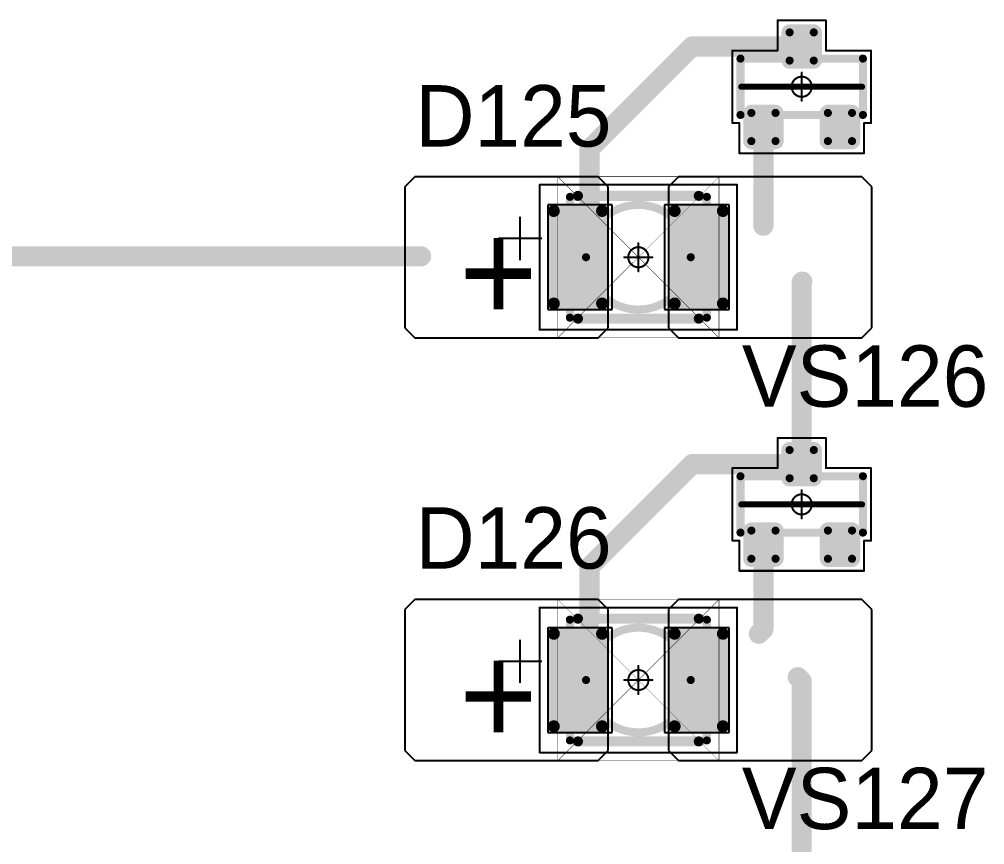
# Model space of a CAD drawing. Header units: millimetres. Extents: x 0 to 1769, y 431 to 1001.
# Drawn here: x 1671.07 to 1695.04, y 516.44 to 536.94 of the extents above; entities that cross this region are included whole.
import ezdxf

# ---------------------------------------------------------------- set-up
doc = ezdxf.new("R2010")
doc.units = ezdxf.units.MM
for name, color, linetype in [('Mechanical13', 56, 'Continuous'), ('Mechanical15', 56, 'Continuous'), ('Mechanical9', 56, 'Continuous'), ('TopLayer', 1, 'Continuous'), ('TopOverlay', 2, 'Continuous'), ('TopPaste', 8, 'Continuous'), ('TopSolder', 216, 'Continuous')]:
    doc.layers.add(name, color=color, linetype=linetype)

# ---------------------------------------------------------------- blocks, each defined once
blk = doc.blocks.new('SOT23_13')
at = {"layer": 'Mechanical13', "const_width": 0.2}
for points in [[(-0.7, 1.52), (-0.7, -1.52)], [(-0.7, 1.52), (0.7, 1.52)], [(0.7, 1.52), (0.7, -1.52)], [(-0.7, -1.52), (0.7, -1.52)]]:
    blk.add_lwpolyline(points, dxfattribs=at)
at = {"layer": 'Mechanical13', "const_width": 0.1}
for points in [[(-0.75, 1.52, 1), (-0.65, 1.52, 1)], [(-0.75, 1.52, 1), (-0.65, 1.52, 1)], [(0.65, 1.52, 1), (0.75, 1.52, 1)], [(0.65, 1.52, 1), (0.75, 1.52, 1)], [(-0.75, -1.52, 1), (-0.65, -1.52, 1)], [(-0.75, -1.52, 1), (-0.65, -1.52, 1)], [(0.65, -1.52, 1), (0.75, -1.52, 1)], [(0.65, -1.52, 1), (0.75, -1.52, 1)]]:
    blk.add_lwpolyline(points, format="xyb", close=True, dxfattribs=at)
at = {"layer": 'Mechanical15', "const_width": 0.05}
for points in [[(-0.9, 1.72), (0.9, 1.72)], [(-0.9, 1.72), (-0.9, 1.55)], [(0.9, 1.72), (0.9, 0.6)], [(-1.65, 1.55), (-0.9, 1.55)], [(-1.65, 1.55), (-1.65, -1.55)], [(0.9, 0.6), (1.65, 0.6)], [(1.65, 0.6), (1.65, -0.6)], [(0, 0.35), (0, -0.35)], [(-0.35, 0), (0.35, 0)], [(0.9, -0.6), (0.9, -1.72)], [(0.9, -0.6), (1.65, -0.6)], [(-1.65, -1.55), (-0.9, -1.55)], [(-0.9, -1.55), (-0.9, -1.72)], [(-0.9, -1.72), (0.9, -1.72)]]:
    blk.add_lwpolyline(points, dxfattribs=at)
at = {"layer": 'Mechanical15'}
for points, const_width in [([(-0.913, 1.72, 1), (-0.888, 1.72, 1)], 0.025), ([(-0.913, 1.72, 1), (-0.888, 1.72, 1)], 0.025), ([(0.888, 1.72, 1), (0.913, 1.72, 1)], 0.025), ([(0.888, 1.72, 1), (0.913, 1.72, 1)], 0.025), ([(-1.662, 1.55, 1), (-1.637, 1.55, 1)], 0.025), ([(-1.662, 1.55, 1), (-1.637, 1.55, 1)], 0.025), ([(-0.913, 1.55, 1), (-0.888, 1.55, 1)], 0.025), ([(-0.913, 1.55, 1), (-0.888, 1.55, 1)], 0.025), ([(0.888, 0.6, 1), (0.913, 0.6, 1)], 0.025), ([(0.888, 0.6, 1), (0.913, 0.6, 1)], 0.025), ([(1.637, 0.6, 1), (1.662, 0.6, 1)], 0.025), ([(1.637, 0.6, 1), (1.662, 0.6, 1)], 0.025), ([(0.25, 0, 1), (-0.25, 0, 1)], 0.05), ([(-0.012, 0.35, 1), (0.012, 0.35, 1)], 0.025), ([(-0.362, 0, 1), (-0.337, 0, 1)], 0.025), ([(-0.262, 0, 1), (-0.238, 0, 1)], 0.025), ([(0.238, 0, 1), (0.262, 0, 1)], 0.025), ([(0.337, 0, 1), (0.362, 0, 1)], 0.025), ([(-0.012, -0.35, 1), (0.012, -0.35, 1)], 0.025), ([(0.888, -0.6, 1), (0.913, -0.6, 1)], 0.025), ([(0.888, -0.6, 1), (0.913, -0.6, 1)], 0.025), ([(1.637, -0.6, 1), (1.662, -0.6, 1)], 0.025), ([(1.637, -0.6, 1), (1.662, -0.6, 1)], 0.025), ([(-1.662, -1.55, 1), (-1.637, -1.55, 1)], 0.025), ([(-1.662, -1.55, 1), (-1.637, -1.55, 1)], 0.025), ([(-0.913, -1.55, 1), (-0.888, -1.55, 1)], 0.025), ([(-0.913, -1.55, 1), (-0.888, -1.55, 1)], 0.025), ([(-0.913, -1.72, 1), (-0.888, -1.72, 1)], 0.025), ([(-0.913, -1.72, 1), (-0.888, -1.72, 1)], 0.025), ([(0.888, -1.72, 1), (0.913, -1.72, 1)], 0.025), ([(0.888, -1.72, 1), (0.913, -1.72, 1)], 0.025)]:
    blk.add_lwpolyline(points, format="xyb", close=True, dxfattribs=dict(at, const_width=const_width))
at = {"layer": 'TopLayer', "const_width": 0.1}
for points in [[(-1.4, 1.25, 1), (-1.3, 1.25, 1)], [(-0.7, 1.25, 1), (-0.6, 1.25, 1)], [(-1.4, 0.65, 1), (-1.3, 0.65, 1)], [(-0.7, 0.65, 1), (-0.6, 0.65, 1)], [(0.6, 0.3, 1), (0.7, 0.3, 1)], [(1.3, 0.3, 1), (1.4, 0.3, 1)], [(0.6, -0.3, 1), (0.7, -0.3, 1)], [(1.3, -0.3, 1), (1.4, -0.3, 1)], [(-1.4, -0.65, 1), (-1.3, -0.65, 1)], [(-0.7, -0.65, 1), (-0.6, -0.65, 1)], [(-1.4, -1.25, 1), (-1.3, -1.25, 1)], [(-0.7, -1.25, 1), (-0.6, -1.25, 1)]]:
    blk.add_lwpolyline(points, format="xyb", close=True, dxfattribs=at)
at = {"layer": 'TopLayer'}
for points in [[(-1.45, 1.25), (-1.45, 0.65), (-0.55, 1.25), (-0.55, 0.65)], [(-1.35, 1.35), (-1.35, 0.55), (-0.65, 1.35), (-0.65, 0.55)], [(0.55, 0.3), (0.55, -0.3), (1.45, 0.3), (1.45, -0.3)], [(0.65, 0.4), (0.65, -0.4), (1.35, 0.4), (1.35, -0.4)], [(-1.45, -0.65), (-1.45, -1.25), (-0.55, -0.65), (-0.55, -1.25)], [(-1.35, -0.55), (-1.35, -1.35), (-0.65, -0.55), (-0.65, -1.35)]]:
    blk.add_solid(points, dxfattribs=at)
at = {"layer": 'TopOverlay', "const_width": 0.15}
blk.add_lwpolyline([(0, 1.5), (0, -1.5)], dxfattribs=at)
at = {"layer": 'TopOverlay', "const_width": 0.075}
for points in [[(-0.038, 1.5, 1), (0.038, 1.5, 1)], [(-0.038, -1.5, 1), (0.038, -1.5, 1)]]:
    blk.add_lwpolyline(points, format="xyb", close=True, dxfattribs=at)
at = {"layer": 'TopPaste', "const_width": 0.075}
for points in [[(-1.387, 1.25, 1), (-1.313, 1.25, 1)], [(-0.687, 1.25, 1), (-0.613, 1.25, 1)], [(-1.387, 0.65, 1), (-1.313, 0.65, 1)], [(-0.687, 0.65, 1), (-0.613, 0.65, 1)], [(0.613, 0.3, 1), (0.687, 0.3, 1)], [(1.313, 0.3, 1), (1.387, 0.3, 1)], [(0.613, -0.3, 1), (0.687, -0.3, 1)], [(1.313, -0.3, 1), (1.387, -0.3, 1)], [(-1.387, -0.65, 1), (-1.313, -0.65, 1)], [(-0.687, -0.65, 1), (-0.613, -0.65, 1)], [(-1.387, -1.25, 1), (-1.313, -1.25, 1)], [(-0.687, -1.25, 1), (-0.613, -1.25, 1)]]:
    blk.add_lwpolyline(points, format="xyb", close=True, dxfattribs=at)
at = {"layer": 'TopPaste'}
for points in [[(-1.425, 1.25), (-1.425, 0.65), (-0.575, 1.25), (-0.575, 0.65)], [(-1.35, 1.325), (-1.35, 0.575), (-0.65, 1.325), (-0.65, 0.575)], [(0.575, 0.3), (0.575, -0.3), (1.425, 0.3), (1.425, -0.3)], [(0.65, 0.375), (0.65, -0.375), (1.35, 0.375), (1.35, -0.375)], [(-1.425, -0.65), (-1.425, -1.25), (-0.575, -0.65), (-0.575, -1.25)], [(-1.35, -0.575), (-1.35, -1.325), (-0.65, -0.575), (-0.65, -1.325)]]:
    blk.add_solid(points, dxfattribs=at)
at = {"layer": 'TopSolder', "const_width": 0.202}
for points in [[(-1.451, 1.25, 1), (-1.249, 1.25, 1)], [(-0.751, 1.25, 1), (-0.549, 1.25, 1)], [(-1.451, 0.65, 1), (-1.249, 0.65, 1)], [(-0.751, 0.65, 1), (-0.549, 0.65, 1)], [(0.549, 0.3, 1), (0.751, 0.3, 1)], [(1.249, 0.3, 1), (1.451, 0.3, 1)], [(0.549, -0.3, 1), (0.751, -0.3, 1)], [(1.249, -0.3, 1), (1.451, -0.3, 1)], [(-1.451, -0.65, 1), (-1.249, -0.65, 1)], [(-0.751, -0.65, 1), (-0.549, -0.65, 1)], [(-1.451, -1.25, 1), (-1.249, -1.25, 1)], [(-0.751, -1.25, 1), (-0.549, -1.25, 1)]]:
    blk.add_lwpolyline(points, format="xyb", close=True, dxfattribs=at)
at = {"layer": 'TopSolder'}
for points in [[(-1.35, 1.452), (-1.35, 0.448), (-0.65, 1.452), (-0.65, 0.448)], [(-1.552, 1.25), (-1.552, 0.65), (-0.448, 1.25), (-0.448, 0.65)], [(0.65, 0.502), (0.65, -0.502), (1.35, 0.502), (1.35, -0.502)], [(0.448, 0.3), (0.448, -0.3), (1.552, 0.3), (1.552, -0.3)], [(-1.35, -0.448), (-1.35, -1.452), (-0.65, -0.448), (-0.65, -1.452)], [(-1.552, -0.65), (-1.552, -1.25), (-0.448, -0.65), (-0.448, -1.25)]]:
    blk.add_solid(points, dxfattribs=at)
blk = doc.blocks.new('SOT23_14')
at = {"layer": 'Mechanical13', "const_width": 0.2}
for points in [[(-0.7, 1.52), (-0.7, -1.52)], [(-0.7, 1.52), (0.7, 1.52)], [(0.7, 1.52), (0.7, -1.52)], [(-0.7, -1.52), (0.7, -1.52)]]:
    blk.add_lwpolyline(points, dxfattribs=at)
at = {"layer": 'Mechanical13', "const_width": 0.1}
for points in [[(-0.75, 1.52, 1), (-0.65, 1.52, 1)], [(-0.75, 1.52, 1), (-0.65, 1.52, 1)], [(0.65, 1.52, 1), (0.75, 1.52, 1)], [(0.65, 1.52, 1), (0.75, 1.52, 1)], [(-0.75, -1.52, 1), (-0.65, -1.52, 1)], [(-0.75, -1.52, 1), (-0.65, -1.52, 1)], [(0.65, -1.52, 1), (0.75, -1.52, 1)], [(0.65, -1.52, 1), (0.75, -1.52, 1)]]:
    blk.add_lwpolyline(points, format="xyb", close=True, dxfattribs=at)
at = {"layer": 'Mechanical15', "const_width": 0.05}
for points in [[(-0.9, 1.72), (0.9, 1.72)], [(-0.9, 1.72), (-0.9, 1.55)], [(0.9, 1.72), (0.9, 0.6)], [(-1.65, 1.55), (-0.9, 1.55)], [(-1.65, 1.55), (-1.65, -1.55)], [(0.9, 0.6), (1.65, 0.6)], [(1.65, 0.6), (1.65, -0.6)], [(0, 0.35), (0, -0.35)], [(-0.35, 0), (0.35, 0)], [(0.9, -0.6), (0.9, -1.72)], [(0.9, -0.6), (1.65, -0.6)], [(-1.65, -1.55), (-0.9, -1.55)], [(-0.9, -1.55), (-0.9, -1.72)], [(-0.9, -1.72), (0.9, -1.72)]]:
    blk.add_lwpolyline(points, dxfattribs=at)
at = {"layer": 'Mechanical15'}
for points, const_width in [([(-0.913, 1.72, 1), (-0.888, 1.72, 1)], 0.025), ([(-0.913, 1.72, 1), (-0.888, 1.72, 1)], 0.025), ([(0.888, 1.72, 1), (0.913, 1.72, 1)], 0.025), ([(0.888, 1.72, 1), (0.913, 1.72, 1)], 0.025), ([(-1.662, 1.55, 1), (-1.637, 1.55, 1)], 0.025), ([(-1.662, 1.55, 1), (-1.637, 1.55, 1)], 0.025), ([(-0.913, 1.55, 1), (-0.888, 1.55, 1)], 0.025), ([(-0.913, 1.55, 1), (-0.888, 1.55, 1)], 0.025), ([(0.888, 0.6, 1), (0.913, 0.6, 1)], 0.025), ([(0.888, 0.6, 1), (0.913, 0.6, 1)], 0.025), ([(1.637, 0.6, 1), (1.662, 0.6, 1)], 0.025), ([(1.637, 0.6, 1), (1.662, 0.6, 1)], 0.025), ([(0.25, 0, 1), (-0.25, 0, 1)], 0.05), ([(-0.012, 0.35, 1), (0.012, 0.35, 1)], 0.025), ([(-0.362, 0, 1), (-0.337, 0, 1)], 0.025), ([(-0.262, 0, 1), (-0.238, 0, 1)], 0.025), ([(0.238, 0, 1), (0.262, 0, 1)], 0.025), ([(0.337, 0, 1), (0.362, 0, 1)], 0.025), ([(-0.012, -0.35, 1), (0.012, -0.35, 1)], 0.025), ([(0.888, -0.6, 1), (0.913, -0.6, 1)], 0.025), ([(0.888, -0.6, 1), (0.913, -0.6, 1)], 0.025), ([(1.637, -0.6, 1), (1.662, -0.6, 1)], 0.025), ([(1.637, -0.6, 1), (1.662, -0.6, 1)], 0.025), ([(-1.662, -1.55, 1), (-1.637, -1.55, 1)], 0.025), ([(-1.662, -1.55, 1), (-1.637, -1.55, 1)], 0.025), ([(-0.913, -1.55, 1), (-0.888, -1.55, 1)], 0.025), ([(-0.913, -1.55, 1), (-0.888, -1.55, 1)], 0.025), ([(-0.913, -1.72, 1), (-0.888, -1.72, 1)], 0.025), ([(-0.913, -1.72, 1), (-0.888, -1.72, 1)], 0.025), ([(0.888, -1.72, 1), (0.913, -1.72, 1)], 0.025), ([(0.888, -1.72, 1), (0.913, -1.72, 1)], 0.025)]:
    blk.add_lwpolyline(points, format="xyb", close=True, dxfattribs=dict(at, const_width=const_width))
at = {"layer": 'TopLayer', "const_width": 0.1}
for points in [[(-1.4, 1.25, 1), (-1.3, 1.25, 1)], [(-0.7, 1.25, 1), (-0.6, 1.25, 1)], [(-1.4, 0.65, 1), (-1.3, 0.65, 1)], [(-0.7, 0.65, 1), (-0.6, 0.65, 1)], [(0.6, 0.3, 1), (0.7, 0.3, 1)], [(1.3, 0.3, 1), (1.4, 0.3, 1)], [(0.6, -0.3, 1), (0.7, -0.3, 1)], [(1.3, -0.3, 1), (1.4, -0.3, 1)], [(-1.4, -0.65, 1), (-1.3, -0.65, 1)], [(-0.7, -0.65, 1), (-0.6, -0.65, 1)], [(-1.4, -1.25, 1), (-1.3, -1.25, 1)], [(-0.7, -1.25, 1), (-0.6, -1.25, 1)]]:
    blk.add_lwpolyline(points, format="xyb", close=True, dxfattribs=at)
at = {"layer": 'TopLayer'}
for points in [[(-1.45, 1.25), (-1.45, 0.65), (-0.55, 1.25), (-0.55, 0.65)], [(-1.35, 1.35), (-1.35, 0.55), (-0.65, 1.35), (-0.65, 0.55)], [(0.55, 0.3), (0.55, -0.3), (1.45, 0.3), (1.45, -0.3)], [(0.65, 0.4), (0.65, -0.4), (1.35, 0.4), (1.35, -0.4)], [(-1.45, -0.65), (-1.45, -1.25), (-0.55, -0.65), (-0.55, -1.25)], [(-1.35, -0.55), (-1.35, -1.35), (-0.65, -0.55), (-0.65, -1.35)]]:
    blk.add_solid(points, dxfattribs=at)
at = {"layer": 'TopOverlay', "const_width": 0.15}
blk.add_lwpolyline([(0, 1.5), (0, -1.5)], dxfattribs=at)
at = {"layer": 'TopOverlay', "const_width": 0.075}
for points in [[(-0.038, 1.5, 1), (0.038, 1.5, 1)], [(-0.038, -1.5, 1), (0.038, -1.5, 1)]]:
    blk.add_lwpolyline(points, format="xyb", close=True, dxfattribs=at)
at = {"layer": 'TopPaste', "const_width": 0.075}
for points in [[(-1.387, 1.25, 1), (-1.313, 1.25, 1)], [(-0.687, 1.25, 1), (-0.613, 1.25, 1)], [(-1.387, 0.65, 1), (-1.313, 0.65, 1)], [(-0.687, 0.65, 1), (-0.613, 0.65, 1)], [(0.613, 0.3, 1), (0.687, 0.3, 1)], [(1.313, 0.3, 1), (1.387, 0.3, 1)], [(0.613, -0.3, 1), (0.687, -0.3, 1)], [(1.313, -0.3, 1), (1.387, -0.3, 1)], [(-1.387, -0.65, 1), (-1.313, -0.65, 1)], [(-0.687, -0.65, 1), (-0.613, -0.65, 1)], [(-1.387, -1.25, 1), (-1.313, -1.25, 1)], [(-0.687, -1.25, 1), (-0.613, -1.25, 1)]]:
    blk.add_lwpolyline(points, format="xyb", close=True, dxfattribs=at)
at = {"layer": 'TopPaste'}
for points in [[(-1.425, 1.25), (-1.425, 0.65), (-0.575, 1.25), (-0.575, 0.65)], [(-1.35, 1.325), (-1.35, 0.575), (-0.65, 1.325), (-0.65, 0.575)], [(0.575, 0.3), (0.575, -0.3), (1.425, 0.3), (1.425, -0.3)], [(0.65, 0.375), (0.65, -0.375), (1.35, 0.375), (1.35, -0.375)], [(-1.425, -0.65), (-1.425, -1.25), (-0.575, -0.65), (-0.575, -1.25)], [(-1.35, -0.575), (-1.35, -1.325), (-0.65, -0.575), (-0.65, -1.325)]]:
    blk.add_solid(points, dxfattribs=at)
at = {"layer": 'TopSolder', "const_width": 0.202}
for points in [[(-1.451, 1.25, 1), (-1.249, 1.25, 1)], [(-0.751, 1.25, 1), (-0.549, 1.25, 1)], [(-1.451, 0.65, 1), (-1.249, 0.65, 1)], [(-0.751, 0.65, 1), (-0.549, 0.65, 1)], [(0.549, 0.3, 1), (0.751, 0.3, 1)], [(1.249, 0.3, 1), (1.451, 0.3, 1)], [(0.549, -0.3, 1), (0.751, -0.3, 1)], [(1.249, -0.3, 1), (1.451, -0.3, 1)], [(-1.451, -0.65, 1), (-1.249, -0.65, 1)], [(-0.751, -0.65, 1), (-0.549, -0.65, 1)], [(-1.451, -1.25, 1), (-1.249, -1.25, 1)], [(-0.751, -1.25, 1), (-0.549, -1.25, 1)]]:
    blk.add_lwpolyline(points, format="xyb", close=True, dxfattribs=at)
at = {"layer": 'TopSolder'}
for points in [[(-1.35, 1.452), (-1.35, 0.448), (-0.65, 1.452), (-0.65, 0.448)], [(-1.552, 1.25), (-1.552, 0.65), (-0.448, 1.25), (-0.448, 0.65)], [(0.65, 0.502), (0.65, -0.502), (1.35, 0.502), (1.35, -0.502)], [(0.448, 0.3), (0.448, -0.3), (1.552, 0.3), (1.552, -0.3)], [(-1.35, -0.448), (-1.35, -1.452), (-0.65, -0.448), (-0.65, -1.452)], [(-1.552, -0.65), (-1.552, -1.25), (-0.448, -0.65), (-0.448, -1.25)]]:
    blk.add_solid(points, dxfattribs=at)
blk = doc.blocks.new('T66G_201')
at = {"layer": 'Mechanical13'}
for p, q in [((2.936, 0.071), (2.936, -1)), ((2.4, -0.464), (3.471, -0.464))]:
    blk.add_line(p, q, dxfattribs=at)
at = {"layer": 'Mechanical13', "const_width": 0.2}
for points in [[(1.7, 1.5), (-1.7, 1.5)], [(-1.7, 1.5), (-1.7, -1.5)], [(1.7, 1.5), (1.7, -1.5)], [(1.7, -1.5), (-1.7, -1.5)]]:
    blk.add_lwpolyline(points, dxfattribs=at)
at = {"layer": 'Mechanical13'}
for points, const_width in [([(-1.75, 1.5, 1), (-1.65, 1.5, 1)], 0.1), ([(-1.75, 1.5, 1), (-1.65, 1.5, 1)], 0.1), ([(1.65, 1.5, 1), (1.75, 1.5, 1)], 0.1), ([(1.65, 1.5, 1), (1.75, 1.5, 1)], 0.1), ([(1.3, 0, 1), (-1.3, 0, 1)], 0.2), ([(-1.35, 0, 1), (-1.25, 0, 1)], 0.1), ([(1.25, 0, 1), (1.35, 0, 1)], 0.1), ([(-1.75, -1.5, 1), (-1.65, -1.5, 1)], 0.1), ([(-1.75, -1.5, 1), (-1.65, -1.5, 1)], 0.1), ([(1.65, -1.5, 1), (1.75, -1.5, 1)], 0.1), ([(1.65, -1.5, 1), (1.75, -1.5, 1)], 0.1)]:
    blk.add_lwpolyline(points, format="xyb", close=True, dxfattribs=dict(at, const_width=const_width))
at = {"layer": 'Mechanical15', "const_width": 0.05}
for points in [[(-2.45, 1.8), (-2.45, -1.8)], [(2.45, 1.8), (-2.45, 1.8)], [(2.45, 1.8), (2.45, -1.8)], [(0, 0.35), (0, -0.35)], [(0.35, 0), (-0.35, 0)], [(2.45, -1.8), (-2.45, -1.8)]]:
    blk.add_lwpolyline(points, dxfattribs=at)
at = {"layer": 'Mechanical15'}
for points, const_width in [([(-2.462, 1.8, 1), (-2.438, 1.8, 1)], 0.025), ([(-2.462, 1.8, 1), (-2.438, 1.8, 1)], 0.025), ([(2.438, 1.8, 1), (2.462, 1.8, 1)], 0.025), ([(2.438, 1.8, 1), (2.462, 1.8, 1)], 0.025), ([(0.25, 0, 1), (-0.25, 0, 1)], 0.05), ([(-0.012, 0.35, 1), (0.012, 0.35, 1)], 0.025), ([(-0.362, 0, 1), (-0.337, 0, 1)], 0.025), ([(-0.262, 0, 1), (-0.238, 0, 1)], 0.025), ([(0.238, 0, 1), (0.262, 0, 1)], 0.025), ([(0.337, 0, 1), (0.362, 0, 1)], 0.025), ([(-0.012, -0.35, 1), (0.012, -0.35, 1)], 0.025), ([(-2.462, -1.8, 1), (-2.438, -1.8, 1)], 0.025), ([(-2.462, -1.8, 1), (-2.438, -1.8, 1)], 0.025), ([(2.438, -1.8, 1), (2.462, -1.8, 1)], 0.025), ([(2.438, -1.8, 1), (2.462, -1.8, 1)], 0.025)]:
    blk.add_lwpolyline(points, format="xyb", close=True, dxfattribs=dict(at, const_width=const_width))
at = {"layer": 'TopLayer'}
for p, q in [((-5.55, 2), (-5.8, 1.75)), ((-1, 2), (-5.55, 2)), ((-0.75, 1.75), (-1, 2)), ((1, 2), (0.75, 1.75)), ((5.55, 2), (1, 2)), ((5.8, 1.75), (5.55, 2)), ((-5.8, 1.75), (-5.8, -1.75)), ((-0.75, -1.75), (-0.75, 1.75)), ((0.75, 1.75), (0.75, -1.75)), ((5.8, -1.75), (5.8, 1.75)), ((-5.8, -1.75), (-5.55, -2)), ((-1, -2), (-0.75, -1.75)), ((0.75, -1.75), (1, -2)), ((5.55, -2), (5.8, -1.75)), ((-5.55, -2), (-1, -2)), ((1, -2), (5.55, -2))]:
    blk.add_line(p, q, dxfattribs=at)
at = {"layer": 'TopLayer', "const_width": 0.15}
for points in [[(-2.175, 1.15, 1), (-2.025, 1.15, 1)], [(-0.975, 1.15, 1), (-0.825, 1.15, 1)], [(0.825, 1.15, 1), (0.975, 1.15, 1)], [(2.025, 1.15, 1), (2.175, 1.15, 1)], [(-2.175, -1.15, 1), (-2.025, -1.15, 1)], [(-0.975, -1.15, 1), (-0.825, -1.15, 1)], [(0.825, -1.15, 1), (0.975, -1.15, 1)], [(2.025, -1.15, 1), (2.175, -1.15, 1)]]:
    blk.add_lwpolyline(points, format="xyb", close=True, dxfattribs=at)
at = {"layer": 'TopLayer'}
for points in [[(-0.9, 1.3), (-2.1, 1.3), (-0.9, -1.3), (-2.1, -1.3)], [(2.1, 1.3), (0.9, 1.3), (2.1, -1.3), (0.9, -1.3)], [(-0.75, 1.15), (-2.25, 1.15), (-0.75, -1.15), (-2.25, -1.15)], [(2.25, 1.15), (0.75, 1.15), (2.25, -1.15), (0.75, -1.15)]]:
    blk.add_solid(points, dxfattribs=at)
at = {"layer": 'TopOverlay', "const_width": 0.25}
for points in [[(1.5, 1.525), (-1.5, 1.525)], [(1.5, -1.525), (-1.5, -1.525)]]:
    blk.add_lwpolyline(points, dxfattribs=at)
at = {"layer": 'TopOverlay', "const_width": 0.125}
for points in [[(-1.562, 1.525, 1), (-1.438, 1.525, 1)], [(1.438, 1.525, 1), (1.562, 1.525, 1)], [(-1.562, -1.525, 1), (-1.438, -1.525, 1)], [(1.438, -1.525, 1), (1.562, -1.525, 1)]]:
    blk.add_lwpolyline(points, format="xyb", close=True, dxfattribs=at)
at = {"layer": 'TopPaste', "const_width": 0.125}
for points in [[(-2.163, 1.15, 1), (-2.038, 1.15, 1)], [(-0.963, 1.15, 1), (-0.838, 1.15, 1)], [(0.838, 1.15, 1), (0.963, 1.15, 1)], [(2.038, 1.15, 1), (2.163, 1.15, 1)], [(-2.163, -1.15, 1), (-2.038, -1.15, 1)], [(-0.963, -1.15, 1), (-0.838, -1.15, 1)], [(0.838, -1.15, 1), (0.963, -1.15, 1)], [(2.038, -1.15, 1), (2.163, -1.15, 1)]]:
    blk.add_lwpolyline(points, format="xyb", close=True, dxfattribs=at)
at = {"layer": 'TopPaste'}
for points in [[(-0.9, 1.275), (-2.1, 1.275), (-0.9, -1.275), (-2.1, -1.275)], [(2.1, 1.275), (0.9, 1.275), (2.1, -1.275), (0.9, -1.275)], [(-0.775, 1.15), (-2.225, 1.15), (-0.775, -1.15), (-2.225, -1.15)], [(2.225, 1.15), (0.775, 1.15), (2.225, -1.15), (0.775, -1.15)]]:
    blk.add_solid(points, dxfattribs=at)
at = {"layer": 'TopSolder'}
for p, q in [((-2.25, 1.3), (-2.25, -1.3)), ((-0.65, 1.3), (-2.25, 1.3)), ((-0.65, -1.3), (-0.65, 1.3)), ((0.65, 1.3), (0.65, -1.3)), ((2.25, 1.3), (0.65, 1.3)), ((2.25, -1.3), (2.25, 1.3)), ((-2.25, -1.3), (-0.65, -1.3)), ((0.65, -1.3), (2.25, -1.3))]:
    blk.add_line(p, q, dxfattribs=at)
at = {"layer": 'TopOverlay'}
blk.add_text('+', height=2.5, dxfattribs=at).set_placement((2.5, -0.8))
blk = doc.blocks.new('T66G_202')
at = {"layer": 'Mechanical13'}
for p, q in [((2.936, 0.071), (2.936, -1)), ((2.4, -0.464), (3.471, -0.464))]:
    blk.add_line(p, q, dxfattribs=at)
at = {"layer": 'Mechanical13', "const_width": 0.2}
for points in [[(1.7, 1.5), (-1.7, 1.5)], [(-1.7, 1.5), (-1.7, -1.5)], [(1.7, 1.5), (1.7, -1.5)], [(1.7, -1.5), (-1.7, -1.5)]]:
    blk.add_lwpolyline(points, dxfattribs=at)
at = {"layer": 'Mechanical13'}
for points, const_width in [([(-1.75, 1.5, 1), (-1.65, 1.5, 1)], 0.1), ([(-1.75, 1.5, 1), (-1.65, 1.5, 1)], 0.1), ([(1.65, 1.5, 1), (1.75, 1.5, 1)], 0.1), ([(1.65, 1.5, 1), (1.75, 1.5, 1)], 0.1), ([(1.3, 0, 1), (-1.3, 0, 1)], 0.2), ([(-1.35, 0, 1), (-1.25, 0, 1)], 0.1), ([(1.25, 0, 1), (1.35, 0, 1)], 0.1), ([(-1.75, -1.5, 1), (-1.65, -1.5, 1)], 0.1), ([(-1.75, -1.5, 1), (-1.65, -1.5, 1)], 0.1), ([(1.65, -1.5, 1), (1.75, -1.5, 1)], 0.1), ([(1.65, -1.5, 1), (1.75, -1.5, 1)], 0.1)]:
    blk.add_lwpolyline(points, format="xyb", close=True, dxfattribs=dict(at, const_width=const_width))
at = {"layer": 'Mechanical15', "const_width": 0.05}
for points in [[(-2.45, 1.8), (-2.45, -1.8)], [(2.45, 1.8), (-2.45, 1.8)], [(2.45, 1.8), (2.45, -1.8)], [(0, 0.35), (0, -0.35)], [(0.35, 0), (-0.35, 0)], [(2.45, -1.8), (-2.45, -1.8)]]:
    blk.add_lwpolyline(points, dxfattribs=at)
at = {"layer": 'Mechanical15'}
for points, const_width in [([(-2.462, 1.8, 1), (-2.438, 1.8, 1)], 0.025), ([(-2.462, 1.8, 1), (-2.438, 1.8, 1)], 0.025), ([(2.438, 1.8, 1), (2.462, 1.8, 1)], 0.025), ([(2.438, 1.8, 1), (2.462, 1.8, 1)], 0.025), ([(0.25, 0, 1), (-0.25, 0, 1)], 0.05), ([(-0.012, 0.35, 1), (0.012, 0.35, 1)], 0.025), ([(-0.362, 0, 1), (-0.337, 0, 1)], 0.025), ([(-0.262, 0, 1), (-0.238, 0, 1)], 0.025), ([(0.238, 0, 1), (0.262, 0, 1)], 0.025), ([(0.337, 0, 1), (0.362, 0, 1)], 0.025), ([(-0.012, -0.35, 1), (0.012, -0.35, 1)], 0.025), ([(-2.462, -1.8, 1), (-2.438, -1.8, 1)], 0.025), ([(-2.462, -1.8, 1), (-2.438, -1.8, 1)], 0.025), ([(2.438, -1.8, 1), (2.462, -1.8, 1)], 0.025), ([(2.438, -1.8, 1), (2.462, -1.8, 1)], 0.025)]:
    blk.add_lwpolyline(points, format="xyb", close=True, dxfattribs=dict(at, const_width=const_width))
at = {"layer": 'TopLayer'}
for p, q in [((-5.55, 2), (-5.8, 1.75)), ((-1, 2), (-5.55, 2)), ((-0.75, 1.75), (-1, 2)), ((1, 2), (0.75, 1.75)), ((5.55, 2), (1, 2)), ((5.8, 1.75), (5.55, 2)), ((-5.8, 1.75), (-5.8, -1.75)), ((-0.75, -1.75), (-0.75, 1.75)), ((0.75, 1.75), (0.75, -1.75)), ((5.8, -1.75), (5.8, 1.75)), ((-5.8, -1.75), (-5.55, -2)), ((-1, -2), (-0.75, -1.75)), ((0.75, -1.75), (1, -2)), ((5.55, -2), (5.8, -1.75)), ((-5.55, -2), (-1, -2)), ((1, -2), (5.55, -2))]:
    blk.add_line(p, q, dxfattribs=at)
at = {"layer": 'TopLayer', "const_width": 0.15}
for points in [[(-2.175, 1.15, 1), (-2.025, 1.15, 1)], [(-0.975, 1.15, 1), (-0.825, 1.15, 1)], [(0.825, 1.15, 1), (0.975, 1.15, 1)], [(2.025, 1.15, 1), (2.175, 1.15, 1)], [(-2.175, -1.15, 1), (-2.025, -1.15, 1)], [(-0.975, -1.15, 1), (-0.825, -1.15, 1)], [(0.825, -1.15, 1), (0.975, -1.15, 1)], [(2.025, -1.15, 1), (2.175, -1.15, 1)]]:
    blk.add_lwpolyline(points, format="xyb", close=True, dxfattribs=at)
at = {"layer": 'TopLayer'}
for points in [[(-0.9, 1.3), (-2.1, 1.3), (-0.9, -1.3), (-2.1, -1.3)], [(2.1, 1.3), (0.9, 1.3), (2.1, -1.3), (0.9, -1.3)], [(-0.75, 1.15), (-2.25, 1.15), (-0.75, -1.15), (-2.25, -1.15)], [(2.25, 1.15), (0.75, 1.15), (2.25, -1.15), (0.75, -1.15)]]:
    blk.add_solid(points, dxfattribs=at)
at = {"layer": 'TopOverlay', "const_width": 0.25}
for points in [[(1.5, 1.525), (-1.5, 1.525)], [(1.5, -1.525), (-1.5, -1.525)]]:
    blk.add_lwpolyline(points, dxfattribs=at)
at = {"layer": 'TopOverlay', "const_width": 0.125}
for points in [[(-1.562, 1.525, 1), (-1.438, 1.525, 1)], [(1.438, 1.525, 1), (1.562, 1.525, 1)], [(-1.562, -1.525, 1), (-1.438, -1.525, 1)], [(1.438, -1.525, 1), (1.562, -1.525, 1)]]:
    blk.add_lwpolyline(points, format="xyb", close=True, dxfattribs=at)
at = {"layer": 'TopPaste', "const_width": 0.125}
for points in [[(-2.163, 1.15, 1), (-2.038, 1.15, 1)], [(-0.963, 1.15, 1), (-0.838, 1.15, 1)], [(0.838, 1.15, 1), (0.963, 1.15, 1)], [(2.038, 1.15, 1), (2.163, 1.15, 1)], [(-2.163, -1.15, 1), (-2.038, -1.15, 1)], [(-0.963, -1.15, 1), (-0.838, -1.15, 1)], [(0.838, -1.15, 1), (0.963, -1.15, 1)], [(2.038, -1.15, 1), (2.163, -1.15, 1)]]:
    blk.add_lwpolyline(points, format="xyb", close=True, dxfattribs=at)
at = {"layer": 'TopPaste'}
for points in [[(-0.9, 1.275), (-2.1, 1.275), (-0.9, -1.275), (-2.1, -1.275)], [(2.1, 1.275), (0.9, 1.275), (2.1, -1.275), (0.9, -1.275)], [(-0.775, 1.15), (-2.225, 1.15), (-0.775, -1.15), (-2.225, -1.15)], [(2.225, 1.15), (0.775, 1.15), (2.225, -1.15), (0.775, -1.15)]]:
    blk.add_solid(points, dxfattribs=at)
at = {"layer": 'TopSolder'}
for p, q in [((-2.25, 1.3), (-2.25, -1.3)), ((-0.65, 1.3), (-2.25, 1.3)), ((-0.65, -1.3), (-0.65, 1.3)), ((0.65, 1.3), (0.65, -1.3)), ((2.25, 1.3), (0.65, 1.3)), ((2.25, -1.3), (2.25, 1.3)), ((-2.25, -1.3), (-0.65, -1.3)), ((0.65, -1.3), (2.25, -1.3))]:
    blk.add_line(p, q, dxfattribs=at)
at = {"layer": 'TopOverlay'}
blk.add_text('+', height=2.5, dxfattribs=at).set_placement((2.5, -0.8))

msp = doc.modelspace()

# ---------------------------------------------------------------- linework, layer by layer
at = {"layer": 'Mechanical9'}
for points, const_width in [([(1684.44, 529.028), (1684.44, 533.028)], 0.0127), ([(1684.44, 533.028), (1688.44, 533.028)], 0.0127), ([(1684.44, 533.028), (1688.44, 529.028)], 0.01), ([(1684.44, 529.028), (1688.44, 533.028)], 0.01), ([(1688.44, 529.028), (1688.44, 533.028)], 0.0127), ([(1684.44, 529.028), (1688.44, 529.028)], 0.0127), ([(1684.44, 518.528), (1684.44, 522.528)], 0.0127), ([(1684.44, 522.528), (1688.44, 522.528)], 0.0127), ([(1684.44, 522.528), (1688.44, 518.528)], 0.01), ([(1684.44, 518.528), (1688.44, 522.528)], 0.01), ([(1688.44, 518.528), (1688.44, 522.528)], 0.0127), ([(1684.44, 518.528), (1688.44, 518.528)], 0.0127)]:
    msp.add_lwpolyline(points, dxfattribs=dict(at, const_width=const_width))
for points, const_width in [([(1684.437, 533.028, 1), (1684.443, 533.028, 1)], 0.00635), ([(1684.437, 533.028, 1), (1684.443, 533.028, 1)], 0.00635), ([(1684.437, 533.028, 1), (1684.442, 533.028, 1)], 0.005), ([(1688.437, 533.028, 1), (1688.443, 533.028, 1)], 0.00635), ([(1688.437, 533.028, 1), (1688.443, 533.028, 1)], 0.00635), ([(1688.437, 533.028, 1), (1688.442, 533.028, 1)], 0.005), ([(1684.437, 529.028, 1), (1684.443, 529.028, 1)], 0.00635), ([(1684.437, 529.028, 1), (1684.443, 529.028, 1)], 0.00635), ([(1684.437, 529.028, 1), (1684.442, 529.028, 1)], 0.005), ([(1688.437, 529.028, 1), (1688.443, 529.028, 1)], 0.00635), ([(1688.437, 529.028, 1), (1688.443, 529.028, 1)], 0.00635), ([(1688.437, 529.028, 1), (1688.442, 529.028, 1)], 0.005), ([(1684.437, 522.528, 1), (1684.443, 522.528, 1)], 0.00635), ([(1684.437, 522.528, 1), (1684.443, 522.528, 1)], 0.00635), ([(1684.437, 522.528, 1), (1684.442, 522.528, 1)], 0.005), ([(1688.437, 522.528, 1), (1688.443, 522.528, 1)], 0.00635), ([(1688.437, 522.528, 1), (1688.443, 522.528, 1)], 0.00635), ([(1688.437, 522.528, 1), (1688.442, 522.528, 1)], 0.005), ([(1684.437, 518.528, 1), (1684.443, 518.528, 1)], 0.00635), ([(1684.437, 518.528, 1), (1684.443, 518.528, 1)], 0.00635), ([(1684.437, 518.528, 1), (1684.442, 518.528, 1)], 0.005), ([(1688.437, 518.528, 1), (1688.443, 518.528, 1)], 0.00635), ([(1688.437, 518.528, 1), (1688.443, 518.528, 1)], 0.00635), ([(1688.437, 518.528, 1), (1688.442, 518.528, 1)], 0.005)]:
    msp.add_lwpolyline(points, format="xyb", close=True, dxfattribs=dict(at, const_width=const_width))
at = {"layer": 'TopLayer', "const_width": 0.5}
for points in [[(1685.227, 533.712), (1687.777, 536.262)], [(1687.777, 536.262), (1690.495, 536.262)], [(1689.545, 531.813), (1689.545, 534.262)], [(1685.227, 532.364), (1685.227, 533.712)], [(1689.542, 531.81), (1689.545, 531.813)], [(1666.043, 531.051), (1681.045, 531.051)], [(1690.495, 530.41), (1690.509, 530.424)], [(1690.495, 525.89), (1690.495, 530.41)], [(1685.227, 523.34), (1687.777, 525.89)], [(1687.777, 525.89), (1690.495, 525.89)], [(1689.545, 521.791), (1689.545, 523.89)], [(1685.227, 521.992), (1685.227, 523.34)], [(1689.43, 521.676), (1689.545, 521.791)], [(1690.397, 520.599), (1690.495, 520.501)], [(1690.495, 515.399), (1690.495, 520.501)]]:
    msp.add_lwpolyline(points, dxfattribs=at)
at = {"layer": 'TopLayer', "const_width": 0.25}
for points in [[(1687.652, 536.262, 1), (1687.902, 536.262, 1)], [(1687.652, 536.262, 1), (1687.902, 536.262, 1)], [(1690.37, 536.262, 1), (1690.62, 536.262, 1)], [(1689.42, 534.262, 1), (1689.67, 534.262, 1)], [(1685.102, 533.712, 1), (1685.352, 533.712, 1)], [(1685.102, 533.712, 1), (1685.352, 533.712, 1)], [(1685.102, 532.364, 1), (1685.352, 532.364, 1)], [(1689.417, 531.81, 1), (1689.667, 531.81, 1)], [(1689.42, 531.813, 1), (1689.67, 531.813, 1)], [(1689.42, 531.813, 1), (1689.67, 531.813, 1)], [(1680.92, 531.051, 1), (1681.17, 531.051, 1)], [(1690.384, 530.424, 1), (1690.634, 530.424, 1)], [(1690.37, 530.41, 1), (1690.62, 530.41, 1)], [(1690.37, 530.41, 1), (1690.62, 530.41, 1)], [(1687.652, 525.89, 1), (1687.902, 525.89, 1)], [(1687.652, 525.89, 1), (1687.902, 525.89, 1)], [(1690.37, 525.89, 1), (1690.62, 525.89, 1)], [(1690.37, 525.89, 1), (1690.62, 525.89, 1)], [(1689.42, 523.89, 1), (1689.67, 523.89, 1)], [(1685.102, 523.34, 1), (1685.352, 523.34, 1)], [(1685.102, 523.34, 1), (1685.352, 523.34, 1)], [(1685.102, 521.992, 1), (1685.352, 521.992, 1)], [(1689.42, 521.791, 1), (1689.67, 521.791, 1)], [(1689.42, 521.791, 1), (1689.67, 521.791, 1)], [(1689.305, 521.676, 1), (1689.555, 521.676, 1)], [(1690.272, 520.599, 1), (1690.522, 520.599, 1)], [(1690.37, 520.501, 1), (1690.62, 520.501, 1)], [(1690.37, 520.501, 1), (1690.62, 520.501, 1)]]:
    msp.add_lwpolyline(points, format="xyb", close=True, dxfattribs=at)

# ---------------------------------------------------------------- block references
for name, p, rotation in [('SOT23_14', (1690.495, 535.262), 90), ('T66G_202', (1686.44, 531.028), 180), ('SOT23_13', (1690.495, 524.89), 90), ('T66G_201', (1686.44, 520.528), 180)]:
    msp.add_blockref(name, p, dxfattribs=dict(rotation=rotation))

# ---------------------------------------------------------------- texts
at = {"layer": 'TopOverlay'}
for s, p in [('D125', (1680.9, 533.778)), ('VS126', (1689.009, 527.315)), ('D126', (1680.905, 523.295)), ('VS127', (1689.009, 516.825))]:
    msp.add_text(s, height=1.524, dxfattribs=at).set_placement(p)

doc.saveas('drawing.dxf')
